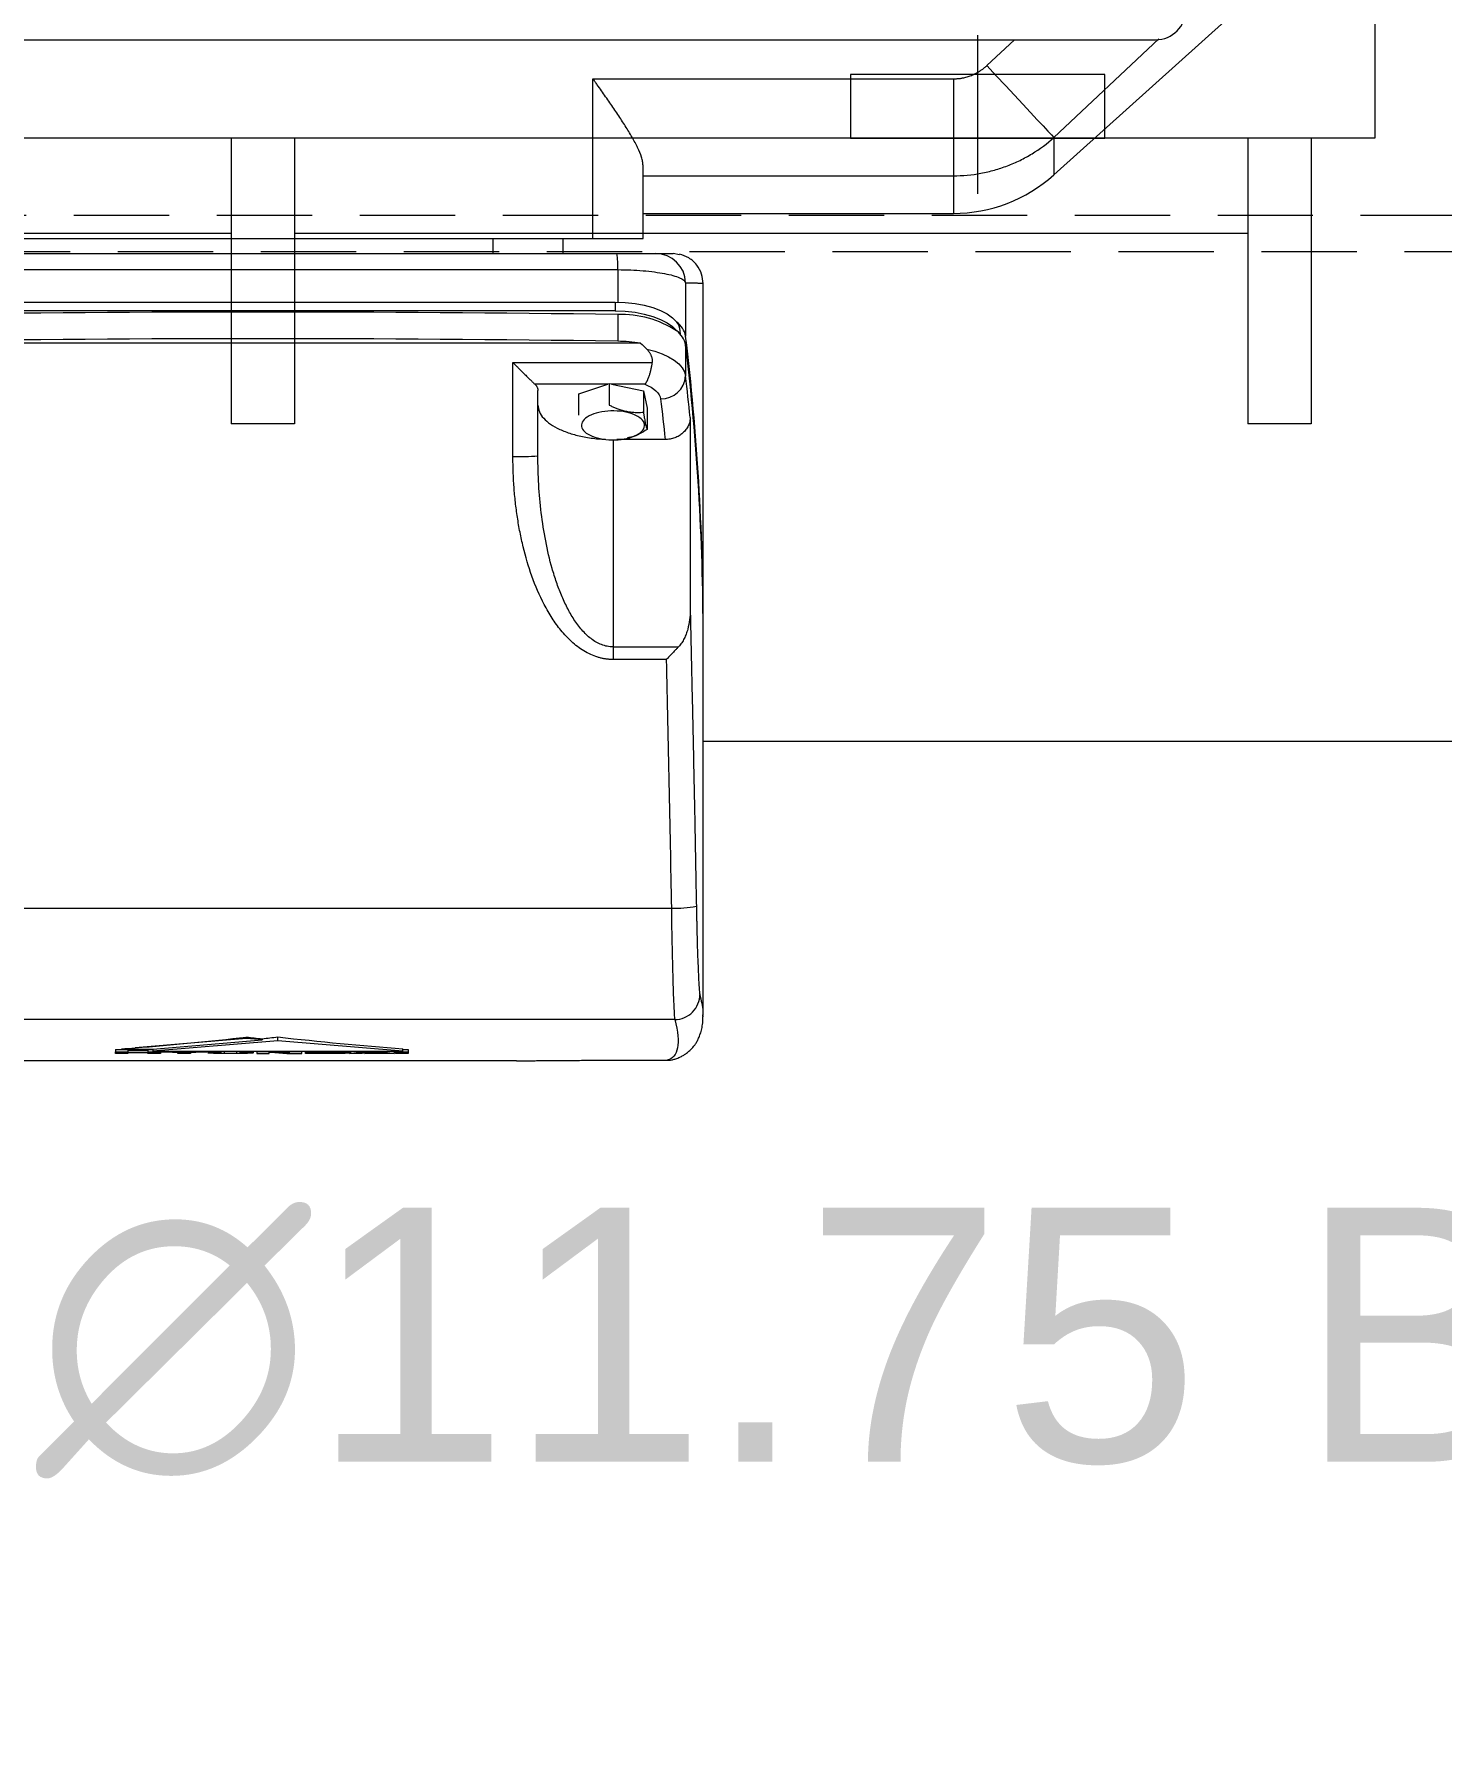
# Model space of a CAD drawing. Header units: inches. Extents: x -48 to 250, y -21 to 207.
# Drawn here: x 27.81 to 38.88, y 99.67 to 113.17 of the extents above; entities that cross this region are included whole.
import ezdxf

# ---------------------------------------------------------------- set-up
doc = ezdxf.new("R2010")
doc.units = ezdxf.units.IN
doc.header["$MEASUREMENT"] = 0
doc.linetypes.add('CENTER', pattern=[2, 1.25, -0.25, 0.25, -0.25])
doc.linetypes.add('HIDDEN', pattern=[0.375, 0.25, -0.125])
doc.layers.get('Defpoints').update_dxf_attribs({"lineweight": 5})
for name, color, linetype, lineweight in [('CL', 1, 'CENTER', 5), ('HID2', 3, 'HIDDEN', 5), ('TEXT', 104, 'Continuous', 5)]:
    doc.layers.add(name, color=color, linetype=linetype, lineweight=lineweight)
doc.styles.get("Standard").update_dxf_attribs({"font": 'arial.ttf'})
doc.dimstyles.new('STANDARD 2 PLCS$3', dxfattribs={"dimtxt": 1, "dimasz": 0.5, "dimexe": 0.18, "dimexo": 0.0625, "dimgap": 0.09, "dimtad": 0, "dimtih": 1, "dimtoh": 1, "dimzin": 4, "dimdsep": 46, "dimtxsty": 'Standard', "dimcen": 0.09, "dimaunit": 1, "dimadec": 0, "dimazin": 1, "dimtfac": 1, "dimtofl": 0, "dimtmove": 1, "dimatfit": 3, "dimfxl": 1, "dimtolj": 1, "dimtzin": 4, "dimarcsym": 0})

# ---------------------------------------------------------------- blocks, each defined once
blk = doc.blocks.new('HHI 365TS TOP VIEW')
at = {"color": 7, "linetype": 'Continuous', "lineweight": 5}
for p, q in [((-9.511, -9.539), (-7.903, -8.091)), ((-22.646, -8.475), (-8.709, -8.475)), ((-10.038, -8.678), (-9.82, -8.475)), ((-8.685, -8.469), (-9.511, -9.245)), ((-10.038, -8.678), (-9.964, -8.758)), ((-9.964, -8.758), (-9.892, -8.836)), ((-13.138, -8.783), (-10.302, -8.783)), ((-13.138, -10.039), (-13.138, -8.783)), ((-10.302, -8.783), (-10.302, -9.546)), ((-9.892, -8.836), (-9.822, -8.911)), ((-9.822, -8.911), (-9.756, -8.982)), ((-9.756, -8.982), (-9.696, -9.047)), ((-9.696, -9.047), (-9.642, -9.105)), ((-9.642, -9.105), (-9.596, -9.154)), ((-9.596, -9.154), (-9.558, -9.195)), ((-9.558, -9.195), (-9.53, -9.225)), ((-9.53, -9.225), (-9.511, -9.245)), ((-9.511, -9.245), (-9.511, -9.539)), ((-12.744, -10.039), (-12.744, -9.465)), ((-12.744, -9.546), (-10.302, -9.546)), ((-10.302, -9.546), (-10.302, -9.843)), ((-12.744, -9.843), (-10.302, -9.843)), ((-18.335, -10.039), (-13.138, -10.039)), ((-13.925, -10.039), (-13.925, -10.157)), ((-13.374, -10.039), (-13.374, -10.157)), ((-13.138, -10.039), (-12.744, -10.039)), ((-12.458, -10.168), (-12.508, -10.157)), ((-12.942, -10.285), (-12.942, -10.54)), ((-12.409, -10.388), (-12.409, -10.808)), ((-12.272, -10.393), (-12.272, -10.394)), ((-12.272, -13.102), (-12.272, -10.394)), ((-18.51, -10.54), (-12.963, -10.54)), ((-12.963, -10.61), (-18.51, -10.61)), ((-12.963, -10.54), (-12.963, -10.61)), ((-12.963, -10.54), (-12.884, -10.543)), ((-12.963, -10.61), (-12.884, -10.613)), ((-12.942, -10.639), (-12.942, -10.849)), ((-12.884, -10.543), (-12.807, -10.551)), ((-12.884, -10.613), (-12.807, -10.621)), ((-12.807, -10.551), (-12.734, -10.565)), ((-12.807, -10.621), (-12.734, -10.635)), ((-12.734, -10.565), (-12.666, -10.583)), ((-12.734, -10.635), (-12.666, -10.653)), ((-12.666, -10.583), (-12.606, -10.607)), ((-12.666, -10.653), (-12.606, -10.677)), ((-12.606, -10.607), (-12.554, -10.634)), ((-12.554, -10.634), (-12.511, -10.664)), ((-12.606, -10.677), (-12.554, -10.704)), ((-12.554, -10.704), (-12.511, -10.734)), ((-12.511, -10.664), (-12.479, -10.698)), ((-12.511, -10.734), (-12.479, -10.768)), ((-12.449, -10.797), (-12.451, -10.767)), ((-12.451, -10.794), (-12.451, -10.767)), ((-12.764, -10.865), (-18.709, -10.865)), ((-12.715, -10.91), (-12.652, -10.926)), ((-12.652, -10.926), (-12.594, -10.947)), ((-12.409, -10.878), (-12.409, -11.123)), ((-13.768, -11.017), (-12.673, -11.017)), ((-13.768, -11.756), (-13.768, -11.017)), ((-12.594, -10.947), (-12.543, -10.971)), ((-12.543, -10.971), (-12.499, -10.997)), ((-12.499, -10.997), (-12.463, -11.026)), ((-12.463, -11.026), (-12.436, -11.057)), ((-12.436, -11.057), (-12.418, -11.09)), ((-13.021, -11.188), (-13.595, -11.188)), ((-13.25, -11.263), (-13.021, -11.188)), ((-13.01, -11.184), (-13.021, -11.188)), ((-13.01, -11.184), (-13.01, -11.352)), ((-12.992, -11.188), (-13.01, -11.184)), ((-12.73, -11.188), (-12.992, -11.188)), ((-12.992, -11.188), (-12.741, -11.24)), ((-12.418, -11.09), (-12.409, -11.123)), ((-13.25, -11.431), (-13.25, -11.263)), ((-12.741, -11.24), (-12.741, -11.408)), ((-12.741, -11.24), (-12.711, -11.375)), ((-12.711, -11.375), (-12.711, -11.543)), ((-12.373, -11.448), (-12.373, -12.966)), ((-13.094, -11.613), (-13.089, -11.614)), ((-12.98, -11.623), (-12.98, -13.255)), ((-12.57, -11.623), (-12.951, -11.623)), ((-12.872, -11.614), (-12.865, -11.612)), ((-12.272, -13.102), (-12.272, -13.1)), ((-12.272, -13.172), (-12.272, -13.102)), ((-12.272, -16.158), (-12.272, -13.172)), ((-12.98, -13.255), (-12.98, -13.355)), ((-12.98, -13.255), (-12.465, -13.255)), ((-12.561, -13.355), (-12.98, -13.355)), ((-18.951, -15.312), (-12.521, -15.312)), ((-12.494, -16.189), (-18.978, -16.189)), ((-12.275, -16.158), (-12.275, -16.164)), ((-15.864, -16.339), (-15.864, -16.326)), ((-15.618, -16.356), (-15.618, -16.326)), ((-16.896, -16.425), (-16.797, -16.425)), ((-16.896, -16.425), (-16.896, -16.442)), ((-16.896, -16.442), (-16.797, -16.442)), ((-16.896, -16.456), (-16.896, -16.442)), ((-16.797, -16.456), (-16.896, -16.456)), ((-16.848, -16.421), (-16.602, -16.421)), ((-16.797, -16.425), (-16.797, -16.442)), ((-16.797, -16.43), (-16.64, -16.43)), ((-16.797, -16.442), (-16.797, -16.447)), ((-16.797, -16.447), (-16.64, -16.447)), ((-16.64, -16.45), (-16.797, -16.45)), ((-16.797, -16.45), (-16.797, -16.456)), ((-15.864, -16.339), (-16.74, -16.412)), ((-16.64, -16.425), (-16.602, -16.425)), ((-16.64, -16.425), (-16.64, -16.442)), ((-16.64, -16.447), (-16.64, -16.442)), ((-16.64, -16.442), (-16.541, -16.442)), ((-16.64, -16.456), (-16.64, -16.45)), ((-16.541, -16.456), (-16.64, -16.456)), ((-16.602, -16.421), (-15.741, -16.349)), ((-15.618, -16.356), (-16.602, -16.437)), ((-16.602, -16.421), (-16.602, -16.437)), ((-16.602, -16.437), (-14.634, -16.437)), ((-16.541, -16.437), (-16.541, -16.442)), ((-16.541, -16.442), (-16.541, -16.456)), ((-16.532, -16.437), (-16.532, -16.442)), ((-16.404, -16.451), (-16.532, -16.442)), ((-16.532, -16.442), (-16.431, -16.442)), ((-16.431, -16.437), (-16.431, -16.442)), ((-16.431, -16.442), (-16.354, -16.447)), ((-16.404, -16.456), (-16.404, -16.451)), ((-16.305, -16.456), (-16.404, -16.456)), ((-16.354, -16.447), (-16.354, -16.437)), ((-16.354, -16.447), (-16.278, -16.442)), ((-16.177, -16.442), (-16.305, -16.451)), ((-16.305, -16.451), (-16.305, -16.456)), ((-16.278, -16.437), (-16.278, -16.442)), ((-16.278, -16.442), (-16.177, -16.442)), ((-16.177, -16.437), (-16.177, -16.442)), ((-16.167, -16.437), (-16.167, -16.442)), ((-16.167, -16.442), (-16.069, -16.442)), ((-16.167, -16.452), (-16.167, -16.442)), ((-15.882, -16.456), (-16.099, -16.456)), ((-16.069, -16.437), (-16.069, -16.442)), ((-16.069, -16.442), (-16.069, -16.451)), ((-16.04, -16.437), (-16.04, -16.453)), ((-16.04, -16.453), (-15.941, -16.453)), ((-15.941, -16.453), (-15.941, -16.437)), ((-15.912, -16.442), (-15.912, -16.437)), ((-15.912, -16.442), (-15.813, -16.442)), ((-15.912, -16.451), (-15.912, -16.442)), ((-15.741, -16.349), (-15.864, -16.339)), ((-15.813, -16.437), (-15.813, -16.442)), ((-15.813, -16.442), (-15.813, -16.452)), ((-15.784, -16.437), (-15.784, -16.442)), ((-15.784, -16.442), (-15.784, -16.456)), ((-15.666, -16.442), (-15.784, -16.442)), ((-15.784, -16.456), (-15.685, -16.456)), ((-15.741, -16.34), (-15.741, -16.349)), ((-15.685, -16.456), (-15.685, -16.447)), ((-15.674, -16.447), (-15.547, -16.456)), ((-15.666, -16.442), (-15.666, -16.437)), ((-15.538, -16.45), (-15.666, -16.442)), ((-14.634, -16.437), (-15.618, -16.356)), ((-15.547, -16.456), (-15.429, -16.456)), ((-15.538, -16.45), (-15.538, -16.437)), ((-15.528, -16.442), (-15.528, -16.437)), ((-15.429, -16.442), (-15.528, -16.442)), ((-15.528, -16.442), (-15.528, -16.45)), ((-15.429, -16.442), (-15.429, -16.437)), ((-15.429, -16.456), (-15.429, -16.442)), ((-15.4, -16.437), (-15.4, -16.442)), ((-15.4, -16.442), (-15.114, -16.442)), ((-15.4, -16.456), (-15.4, -16.442)), ((-15.114, -16.456), (-15.4, -16.456)), ((-15.301, -16.444), (-15.173, -16.444)), ((-15.301, -16.453), (-15.301, -16.444)), ((-15.173, -16.453), (-15.301, -16.453)), ((-15.173, -16.444), (-15.173, -16.453)), ((-15.144, -16.446), (-15.144, -16.451)), ((-15.114, -16.437), (-15.114, -16.442)), ((-15.055, -16.456), (-14.967, -16.442)), ((-14.953, -16.456), (-15.055, -16.456)), ((-15.045, -16.437), (-15.045, -16.445)), ((-15.045, -16.445), (-15.045, -16.452)), ((-14.967, -16.437), (-14.967, -16.442)), ((-14.967, -16.442), (-14.79, -16.442)), ((-14.888, -16.445), (-14.953, -16.456)), ((-14.932, -16.452), (-14.932, -16.456)), ((-14.932, -16.456), (-14.914, -16.453)), ((-14.701, -16.456), (-14.932, -16.456)), ((-14.914, -16.45), (-14.914, -16.453)), ((-14.914, -16.453), (-14.821, -16.453)), ((-14.869, -16.445), (-14.888, -16.445)), ((-14.821, -16.453), (-14.869, -16.445)), ((-14.79, -16.437), (-14.79, -16.442)), ((-14.79, -16.442), (-14.701, -16.456)), ((-14.703, -16.437), (-14.701, -16.437)), ((-14.701, -16.437), (-14.701, -16.456)), ((-14.691, -16.437), (-14.691, -16.442)), ((-14.691, -16.442), (-14.593, -16.442)), ((-14.691, -16.456), (-14.691, -16.442)), ((-14.593, -16.456), (-14.691, -16.456)), ((-14.634, -16.437), (-14.634, -16.42)), ((-14.634, -16.425), (-14.593, -16.425)), ((-14.593, -16.425), (-14.593, -16.442)), ((-14.593, -16.442), (-14.593, -16.456)), ((-12.98, -16.51), (-12.554, -16.51))]:
    blk.add_line(p, q, dxfattribs=at)
for centre, radius, start, end in [((-8.709, -8.239), 0.236, 270, 0), ((-10.302, -8.661), 1.181, 270, 312), ((-13.666, -10.262), 0.724, 358.2043, 8.3319), ((-12.645, -10.394), 0.236, 1.4162, 89.9666), ((-15.736, -207.463), 196.844, 89.18678, 90.81322), ((-12.913, -11.428), 0.79, 56.7456, 92.1682), ((-12.582, -10.78), 0.132, 5.7008, 38.7879), ((-12.581, -10.84), 0.175, 10.4786, 54.4151), ((-12.581, -10.91), 0.175, 10.4782, 54.4154), ((-15.736, -207.669), 196.84, 89.18677, 90.81323), ((-12.957, -11.986), 1.137, 80.2357, 89.2826), ((-31.521, -13.105), 19.25, 0.0076, 6.8513), ((-31.521, -13.175), 19.25, 0.0076, 6.8513), ((-12.601, -11.11), 0.192, 268.6083, 356.2895), ((-31.709, -13.438), 19.438, 5.8763, 6.8399), ((-13.719, -10.053), 1.704, 268.346, 274.9725), ((-12.488, -14.527), 0.786, 267.5831, 282.0203), ((-12.494, -15.992), 0.197, 270.0283, 0.4103)]:
    blk.add_arc(centre, radius, start, end, dxfattribs=at)
for centre, major_axis, start_param, end_param in [((-16.74, 74.036), (3.74, 90.526), 3.213196, 3.229959), ((-14.988, 74.036), (-3.74, 90.526), 3.053227, 3.05558)]:
    blk.add_ellipse(centre, major_axis=major_axis, ratio=0.576034, start_param=start_param, end_param=end_param, dxfattribs=at)
for points, knots in [([(-10.302, -8.783), (-10.298, -8.783), (-10.29, -8.783), (-10.277, -8.782), (-10.265, -8.781), (-10.253, -8.78), (-10.241, -8.778), (-10.222, -8.774), (-10.194, -8.768), (-10.16, -8.756), (-10.127, -8.741), (-10.099, -8.725), (-10.076, -8.709), (-10.056, -8.695), (-10.044, -8.684), (-10.038, -8.678)], [0, 0, 0, 0, 0.041829, 0.083586, 0.125311, 0.167048, 0.208838, 0.250723, 0.375261, 0.500054, 0.624449, 0.749194, 0.832681, 0.916178, 1, 1, 1, 1]), ([(-12.744, -9.465), (-12.744, -9.455), (-12.745, -9.445), (-12.749, -9.423), (-12.752, -9.411), (-12.763, -9.376), (-12.774, -9.351), (-12.799, -9.298), (-12.814, -9.269), (-12.847, -9.213), (-12.865, -9.184), (-12.893, -9.139), (-12.903, -9.124), (-12.922, -9.094), (-12.933, -9.079), (-12.963, -9.032), (-12.984, -9.002), (-13.027, -8.94), (-13.049, -8.908), (-13.082, -8.861), (-13.093, -8.846), (-13.11, -8.822), (-13.118, -8.81), (-13.127, -8.798), (-13.132, -8.791), (-13.135, -8.787), (-13.138, -8.783)], [0, 0, 0, 0, 0.0625, 0.0625, 0.125, 0.125, 0.25, 0.25, 0.375, 0.375, 0.5, 0.5, 0.5625, 0.5625, 0.625, 0.625, 0.75, 0.75, 0.875, 0.875, 0.9375, 0.9375, 0.96875, 0.984375, 0.984375, 1, 1, 1, 1]), ([(-10.302, -9.546), (-10.229, -9.546), (-10.156, -9.54), (-10.067, -9.523), (-10.049, -9.519), (-10.013, -9.511), (-9.996, -9.506), (-9.944, -9.492), (-9.91, -9.48), (-9.843, -9.455), (-9.81, -9.44), (-9.761, -9.417), (-9.746, -9.408), (-9.714, -9.391), (-9.698, -9.382), (-9.621, -9.335), (-9.564, -9.293), (-9.511, -9.245)], [0, 0, 0, 0, 0.25, 0.25, 0.3125, 0.3125, 0.375, 0.375, 0.5, 0.5, 0.625, 0.625, 0.6875, 0.6875, 0.75, 0.75, 1, 1, 1, 1]), ([(-18.523, -10.157), (-18.463, -10.157), (-18.343, -10.157), (-18.163, -10.157), (-17.983, -10.157), (-17.804, -10.157), (-17.624, -10.157), (-17.444, -10.157), (-17.264, -10.157), (-17.085, -10.157), (-16.905, -10.157), (-16.725, -10.157), (-16.545, -10.157), (-16.365, -10.157), (-16.186, -10.157), (-16.006, -10.157), (-15.826, -10.157), (-15.646, -10.157), (-15.467, -10.157), (-15.287, -10.157), (-15.107, -10.157), (-14.927, -10.157), (-14.747, -10.157), (-14.568, -10.157), (-14.388, -10.157), (-14.208, -10.157), (-14.028, -10.157), (-13.849, -10.157), (-13.669, -10.157), (-13.489, -10.157), (-13.309, -10.157), (-13.13, -10.157), (-13.01, -10.157), (-12.95, -10.157)], [0, 0, 0, 0, 0.03227, 0.064537, 0.096803, 0.129066, 0.161327, 0.193587, 0.225845, 0.258102, 0.290357, 0.322612, 0.354865, 0.387118, 0.419371, 0.451623, 0.483874, 0.516126, 0.548377, 0.580629, 0.612882, 0.645135, 0.677388, 0.709643, 0.741898, 0.774155, 0.806413, 0.838673, 0.870934, 0.903197, 0.935463, 0.96773, 1, 1, 1, 1]), ([(-12.95, -10.157), (-12.946, -10.157), (-12.939, -10.157), (-12.928, -10.157), (-12.917, -10.157), (-12.906, -10.157), (-12.889, -10.157), (-12.867, -10.157), (-12.839, -10.157), (-12.813, -10.157), (-12.778, -10.157), (-12.738, -10.157), (-12.705, -10.157), (-12.684, -10.157), (-12.671, -10.157), (-12.66, -10.157), (-12.653, -10.157), (-12.649, -10.157), (-12.646, -10.157), (-12.645, -10.157), (-12.645, -10.157)], [0, 0, 0, 0, 0.0221276, 0.0442317, 0.0663462, 0.0885051, 0.1107423, 0.169389, 0.2284738, 0.2902187, 0.3526216, 0.4817103, 0.6137842, 0.6796803, 0.7462157, 0.8108249, 0.8758608, 0.9171784, 0.958521, 1, 1, 1, 1]), ([(-12.645, -10.157), (-12.642, -10.157), (-12.635, -10.157), (-12.626, -10.157), (-12.617, -10.157), (-12.608, -10.157), (-12.6, -10.157), (-12.592, -10.157), (-12.585, -10.157), (-12.577, -10.157), (-12.571, -10.157), (-12.564, -10.157), (-12.558, -10.157), (-12.552, -10.157), (-12.547, -10.157), (-12.542, -10.157), (-12.537, -10.157), (-12.533, -10.157), (-12.529, -10.157), (-12.525, -10.157), (-12.522, -10.157), (-12.519, -10.157), (-12.516, -10.157), (-12.514, -10.157), (-12.512, -10.157), (-12.51, -10.157), (-12.509, -10.157), (-12.508, -10.157), (-12.508, -10.157), (-12.508, -10.157), (-12.508, -10.157), (-12.508, -10.157)], [0, 0, 0, 0, 0.034484, 0.068967, 0.103449, 0.137931, 0.172411, 0.206891, 0.24137, 0.275849, 0.310328, 0.344807, 0.379285, 0.413763, 0.448242, 0.48272, 0.517199, 0.551679, 0.586159, 0.62064, 0.655121, 0.689603, 0.724087, 0.758571, 0.793056, 0.827543, 0.862031, 0.896521, 0.931012, 0.965505, 1, 1, 1, 1]), ([(-12.272, -10.393), (-12.274, -10.369), (-12.278, -10.319), (-12.318, -10.246), (-12.381, -10.188), (-12.432, -10.171), (-12.457, -10.163)], [0, 0, 0, 0, 0.2454501, 0.4968965, 0.7500871, 1, 1, 1, 1]), ([(-12.942, -10.285), (-12.874, -10.286), (-12.807, -10.288), (-12.681, -10.299), (-12.623, -10.307), (-12.526, -10.325), (-12.486, -10.337), (-12.429, -10.361), (-12.413, -10.374), (-12.409, -10.388)], [0, 0, 0, 0, 0.25, 0.25, 0.5, 0.5, 0.75, 0.75, 1, 1, 1, 1]), ([(-12.409, -10.388), (-12.4, -10.388), (-12.382, -10.388), (-12.358, -10.389), (-12.341, -10.389), (-12.33, -10.39), (-12.323, -10.39), (-12.317, -10.39), (-12.31, -10.391), (-12.305, -10.391), (-12.301, -10.391), (-12.297, -10.391), (-12.291, -10.391), (-12.285, -10.392), (-12.279, -10.392), (-12.275, -10.393), (-12.272, -10.393), (-12.272, -10.393), (-12.272, -10.393)], [0, 0, 0, 0, 0.102976, 0.211521, 0.325634, 0.365314, 0.405624, 0.446566, 0.48814, 0.530345, 0.559739, 0.585405, 0.645718, 0.715275, 0.794078, 0.882126, 0.979419, 1, 1, 1, 1]), ([(-12.715, -10.91), (-12.713, -10.912), (-12.709, -10.916), (-12.703, -10.923), (-12.698, -10.93), (-12.693, -10.937), (-12.689, -10.944), (-12.685, -10.951), (-12.681, -10.96), (-12.677, -10.97), (-12.674, -10.982), (-12.672, -10.994), (-12.672, -11.006), (-12.673, -11.013), (-12.673, -11.017)], [0, 0, 0, 0, 0.075946, 0.150207, 0.222882, 0.294079, 0.363916, 0.43252, 0.500031, 0.60681, 0.709365, 0.808493, 0.905065, 1, 1, 1, 1]), ([(-13.768, -11.017), (-13.765, -11.02), (-13.759, -11.026), (-13.751, -11.034), (-13.743, -11.041), (-13.736, -11.048), (-13.73, -11.054), (-13.725, -11.06), (-13.713, -11.072), (-13.695, -11.089), (-13.672, -11.112), (-13.65, -11.134), (-13.633, -11.151), (-13.62, -11.163), (-13.611, -11.172), (-13.602, -11.181), (-13.597, -11.185), (-13.595, -11.188)], [0, 0, 0, 0, 0.046134, 0.088808, 0.128022, 0.163776, 0.19607, 0.224905, 0.25028, 0.383484, 0.50032, 0.63148, 0.75014, 0.816854, 0.880661, 0.941667, 1, 1, 1, 1]), ([(-12.673, -11.017), (-12.674, -11.02), (-12.674, -11.026), (-12.676, -11.034), (-12.677, -11.043), (-12.679, -11.051), (-12.681, -11.06), (-12.682, -11.068), (-12.684, -11.076), (-12.686, -11.084), (-12.688, -11.092), (-12.69, -11.099), (-12.692, -11.106), (-12.694, -11.114), (-12.697, -11.121), (-12.699, -11.127), (-12.701, -11.134), (-12.704, -11.14), (-12.706, -11.146), (-12.709, -11.152), (-12.711, -11.157), (-12.714, -11.162), (-12.716, -11.167), (-12.719, -11.172), (-12.722, -11.176), (-12.724, -11.18), (-12.727, -11.184), (-12.729, -11.186), (-12.73, -11.188)], [0, 0, 0, 0, 0.040475, 0.080783, 0.120926, 0.160907, 0.200729, 0.240395, 0.279904, 0.31926, 0.358461, 0.397508, 0.436402, 0.47514, 0.513722, 0.552147, 0.590412, 0.628515, 0.666454, 0.704226, 0.741828, 0.779257, 0.816509, 0.853582, 0.890471, 0.927172, 0.963683, 1, 1, 1, 1]), ([(-13.595, -11.188), (-13.594, -11.189), (-13.591, -11.191), (-13.588, -11.195), (-13.584, -11.199), (-13.582, -11.203), (-13.579, -11.207), (-13.576, -11.213), (-13.573, -11.22), (-13.571, -11.228), (-13.571, -11.234), (-13.571, -11.237)], [0, 0, 0, 0, 0.082554, 0.16516, 0.247939, 0.331012, 0.414498, 0.498514, 0.665379, 0.832242, 1, 1, 1, 1]), ([(-13.571, -11.351), (-13.569, -11.369), (-13.564, -11.404), (-13.529, -11.456), (-13.475, -11.503), (-13.401, -11.544), (-13.311, -11.578), (-13.208, -11.603), (-13.116, -11.617), (-13.059, -11.619), (-13.04, -11.62)], [0, 0, 0, 0, 0.133657, 0.267314, 0.40097, 0.534627, 0.668284, 0.801941, 0.935598, 1, 1, 1, 1]), ([(-12.754, -11.558), (-12.767, -11.572), (-12.787, -11.584), (-12.834, -11.605), (-12.862, -11.613), (-12.923, -11.623), (-12.955, -11.626), (-13.02, -11.625), (-13.052, -11.622), (-13.112, -11.609), (-13.139, -11.6), (-13.183, -11.579), (-13.201, -11.566), (-13.224, -11.538), (-13.229, -11.523), (-13.227, -11.493), (-13.22, -11.478), (-13.193, -11.451), (-13.174, -11.439), (-13.127, -11.418), (-13.099, -11.41), (-13.038, -11.399), (-13.005, -11.397), (-12.94, -11.398), (-12.908, -11.401), (-12.849, -11.413), (-12.822, -11.422), (-12.777, -11.444), (-12.76, -11.457), (-12.737, -11.485), (-12.731, -11.5), (-12.733, -11.53), (-12.741, -11.545), (-12.754, -11.558)], [0, 0, 0, 0, 0.0625, 0.0625, 0.125, 0.125, 0.1875, 0.1875, 0.25, 0.25, 0.3125, 0.3125, 0.375, 0.375, 0.4375, 0.4375, 0.5, 0.5, 0.5625, 0.5625, 0.625, 0.625, 0.6875, 0.6875, 0.75, 0.75, 0.8125, 0.8125, 0.875, 0.875, 0.9375, 0.9375, 1, 1, 1, 1]), ([(-13.01, -11.352), (-13.005, -11.354), (-12.996, -11.358), (-12.983, -11.365), (-12.969, -11.37), (-12.956, -11.376), (-12.936, -11.383), (-12.909, -11.392), (-12.875, -11.401), (-12.841, -11.406), (-12.811, -11.409), (-12.785, -11.409), (-12.763, -11.409), (-12.748, -11.408), (-12.741, -11.408)], [0, 0, 0, 0, 0.052814, 0.104281, 0.154429, 0.203288, 0.250888, 0.377157, 0.500152, 0.623874, 0.751084, 0.830471, 0.913399, 1, 1, 1, 1]), ([(-12.741, -11.408), (-12.74, -11.411), (-12.739, -11.418), (-12.738, -11.428), (-12.736, -11.438), (-12.735, -11.447), (-12.732, -11.461), (-12.729, -11.478), (-12.726, -11.496), (-12.722, -11.512), (-12.719, -11.523), (-12.716, -11.531), (-12.713, -11.538), (-12.712, -11.541), (-12.711, -11.543)], [0, 0, 0, 0, 0.0526884, 0.1040362, 0.1540703, 0.2028197, 0.250316, 0.3772841, 0.5009457, 0.6239048, 0.7503101, 0.8299356, 0.9131211, 1, 1, 1, 1]), ([(-12.373, -11.448), (-12.373, -11.459), (-12.374, -11.471), (-12.378, -11.487), (-12.38, -11.493), (-12.383, -11.504), (-12.385, -11.509), (-12.393, -11.525), (-12.399, -11.535), (-12.413, -11.554), (-12.422, -11.563), (-12.44, -11.579), (-12.45, -11.587), (-12.471, -11.599), (-12.483, -11.605), (-12.506, -11.614), (-12.519, -11.617), (-12.544, -11.621), (-12.557, -11.623), (-12.57, -11.623)], [0, 0, 0, 0, 0.125, 0.125, 0.1875, 0.1875, 0.25, 0.25, 0.375, 0.375, 0.5, 0.5, 0.625, 0.625, 0.75, 0.75, 0.875, 0.875, 1, 1, 1, 1]), ([(-12.711, -11.543), (-12.751, -11.568), (-12.802, -11.601), (-12.854, -11.607), (-12.865, -11.608)], [0, 0, 0, 0, 0.776692, 1, 1, 1, 1]), ([(-12.98, -13.355), (-12.984, -13.355), (-12.992, -13.355), (-13.004, -13.354), (-13.016, -13.353), (-13.028, -13.352), (-13.04, -13.35), (-13.052, -13.348), (-13.064, -13.346), (-13.076, -13.343), (-13.088, -13.34), (-13.115, -13.332), (-13.157, -13.316), (-13.21, -13.287), (-13.261, -13.253), (-13.307, -13.214), (-13.35, -13.171), (-13.403, -13.111), (-13.462, -13.028), (-13.543, -12.888), (-13.623, -12.701), (-13.679, -12.508), (-13.713, -12.352), (-13.733, -12.235), (-13.749, -12.116), (-13.758, -12.016), (-13.763, -11.936), (-13.766, -11.876), (-13.767, -11.816), (-13.768, -11.776), (-13.768, -11.756)], [0, 0, 0, 0, 0.006236, 0.012471, 0.018711, 0.02496, 0.031225, 0.037512, 0.043826, 0.050173, 0.056558, 0.062987, 0.093831, 0.125961, 0.156703, 0.188948, 0.219643, 0.251758, 0.312246, 0.37736, 0.50307, 0.627684, 0.688774, 0.751425, 0.81287, 0.875288, 0.90631, 0.93743, 0.968656, 1, 1, 1, 1]), ([(-12.98, -13.255), (-12.996, -13.255), (-13.011, -13.253), (-13.041, -13.248), (-13.056, -13.243), (-13.084, -13.232), (-13.099, -13.225), (-13.126, -13.21), (-13.14, -13.2), (-13.179, -13.171), (-13.203, -13.147), (-13.248, -13.096), (-13.268, -13.068), (-13.307, -13.009), (-13.324, -12.978), (-13.357, -12.915), (-13.372, -12.881), (-13.4, -12.814), (-13.413, -12.78), (-13.437, -12.71), (-13.449, -12.674), (-13.479, -12.567), (-13.496, -12.494), (-13.524, -12.348), (-13.536, -12.275), (-13.553, -12.126), (-13.56, -12.052), (-13.569, -11.902), (-13.571, -11.826), (-13.571, -11.75)], [0, 0, 0, 0, 0.03125, 0.03125, 0.0625, 0.0625, 0.09375, 0.09375, 0.125, 0.125, 0.1875, 0.1875, 0.25, 0.25, 0.3125, 0.3125, 0.375, 0.375, 0.4375, 0.4375, 0.5, 0.5, 0.625, 0.625, 0.75, 0.75, 0.875, 0.875, 1, 1, 1, 1]), ([(-12.373, -12.966), (-12.373, -12.991), (-12.374, -13.017), (-12.381, -13.067), (-12.386, -13.092), (-12.396, -13.129), (-12.4, -13.142), (-12.409, -13.166), (-12.414, -13.178), (-12.426, -13.201), (-12.432, -13.212), (-12.447, -13.234), (-12.455, -13.245), (-12.465, -13.255)], [0, 0, 0, 0, 0.25, 0.25, 0.5, 0.5, 0.625, 0.625, 0.75, 0.75, 0.875, 0.875, 1, 1, 1, 1]), ([(-12.373, -12.966), (-12.371, -13.031), (-12.368, -13.16), (-12.364, -13.354), (-12.36, -13.549), (-12.355, -13.743), (-12.351, -13.937), (-12.347, -14.131), (-12.343, -14.325), (-12.339, -14.519), (-12.335, -14.714), (-12.332, -14.908), (-12.328, -15.102), (-12.326, -15.231), (-12.324, -15.295)], [0, 0, 0, 0, 0.083362, 0.1667175, 0.2500669, 0.3334106, 0.4167489, 0.5000823, 0.5834112, 0.6667358, 0.7500566, 0.833374, 0.9166883, 1, 1, 1, 1]), ([(-12.465, -13.255), (-12.467, -13.257), (-12.472, -13.263), (-12.48, -13.271), (-12.488, -13.28), (-12.499, -13.291), (-12.512, -13.304), (-12.525, -13.317), (-12.537, -13.33), (-12.549, -13.342), (-12.557, -13.351), (-12.561, -13.355)], [0, 0, 0, 0, 0.0768208, 0.1601844, 0.2499828, 0.3547442, 0.4988845, 0.6463098, 0.7491238, 0.8820588, 1, 1, 1, 1]), ([(-12.521, -15.312), (-12.52, -15.368), (-12.52, -15.423), (-12.518, -15.504), (-12.518, -15.531), (-12.517, -15.583), (-12.516, -15.61), (-12.514, -15.686), (-12.513, -15.735), (-12.511, -15.804), (-12.511, -15.826), (-12.509, -15.869), (-12.509, -15.89), (-12.507, -15.95), (-12.506, -15.986), (-12.504, -16.034), (-12.503, -16.049), (-12.502, -16.078), (-12.501, -16.091), (-12.5, -16.126), (-12.499, -16.146), (-12.497, -16.167), (-12.496, -16.173), (-12.495, -16.183), (-12.495, -16.187), (-12.494, -16.189)], [0, 0, 0, 0, 0.125, 0.125, 0.1875, 0.1875, 0.25, 0.25, 0.375, 0.375, 0.4375, 0.4375, 0.5, 0.5, 0.625, 0.625, 0.6875, 0.6875, 0.75, 0.75, 0.875, 0.875, 0.9375, 0.9375, 1, 1, 1, 1]), ([(-12.324, -15.295), (-12.324, -15.301), (-12.324, -15.312), (-12.324, -15.329), (-12.324, -15.345), (-12.323, -15.361), (-12.323, -15.378), (-12.323, -15.394), (-12.322, -15.41), (-12.321, -15.443), (-12.32, -15.49), (-12.319, -15.552), (-12.317, -15.611), (-12.315, -15.686), (-12.311, -15.772), (-12.308, -15.844), (-12.306, -15.892), (-12.304, -15.923), (-12.302, -15.948), (-12.301, -15.965), (-12.3, -15.976), (-12.299, -15.982), (-12.298, -15.987), (-12.298, -15.99), (-12.298, -15.991)], [0, 0, 0, 0, 0.015643, 0.031265, 0.046873, 0.062475, 0.078078, 0.093691, 0.109322, 0.124976, 0.187502, 0.25007, 0.312441, 0.374856, 0.499948, 0.624499, 0.68712, 0.7498, 0.812074, 0.874394, 0.905822, 0.937191, 0.968563, 1, 1, 1, 1]), ([(-12.298, -15.991), (-12.286, -16.038), (-12.271, -16.104), (-12.274, -16.147), (-12.275, -16.158)], [0, 0, 0, 0, 0.731912, 1, 1, 1, 1]), ([(-12.494, -16.5), (-12.489, -16.498), (-12.473, -16.494), (-12.449, -16.483), (-12.424, -16.47), (-12.404, -16.456), (-12.389, -16.444), (-12.377, -16.435), (-12.368, -16.425), (-12.357, -16.414), (-12.346, -16.401), (-12.333, -16.384), (-12.319, -16.362), (-12.305, -16.334), (-12.292, -16.301), (-12.281, -16.261), (-12.273, -16.214), (-12.272, -16.18), (-12.272, -16.162)], [0, 0, 0, 0, 0.041287, 0.11709, 0.183719, 0.24117, 0.279868, 0.312894, 0.340249, 0.365542, 0.404405, 0.454816, 0.516778, 0.590295, 0.675371, 0.772009, 0.880215, 1, 1, 1, 1]), ([(-16.099, -16.456), (-16.108, -16.456), (-16.117, -16.456), (-16.133, -16.455), (-16.141, -16.455), (-16.154, -16.454), (-16.159, -16.454), (-16.166, -16.453), (-16.167, -16.453), (-16.167, -16.452)], [0, 0, 0, 0, 0.25, 0.25, 0.5, 0.5, 0.75, 0.75, 1, 1, 1, 1]), ([(-16.069, -16.451), (-16.069, -16.452), (-16.069, -16.452), (-16.069, -16.452), (-16.068, -16.452), (-16.067, -16.452), (-16.064, -16.452), (-16.061, -16.452), (-16.056, -16.453), (-16.051, -16.453), (-16.045, -16.453), (-16.041, -16.453), (-16.04, -16.453)], [0, 0, 0, 0, 0.060238, 0.119992, 0.179803, 0.240207, 0.36994, 0.500129, 0.629863, 0.760052, 0.879915, 1, 1, 1, 1]), ([(-15.941, -16.453), (-15.94, -16.453), (-15.938, -16.453), (-15.936, -16.453), (-15.933, -16.453), (-15.929, -16.453), (-15.925, -16.453), (-15.92, -16.452), (-15.916, -16.452), (-15.914, -16.452), (-15.912, -16.452), (-15.912, -16.452), (-15.912, -16.451)], [0, 0, 0, 0, 0.060238, 0.119992, 0.179803, 0.240207, 0.36994, 0.500129, 0.629863, 0.760052, 0.879915, 1, 1, 1, 1]), ([(-15.813, -16.452), (-15.813, -16.453), (-15.815, -16.453), (-15.822, -16.454), (-15.827, -16.454), (-15.84, -16.455), (-15.847, -16.455), (-15.864, -16.456), (-15.873, -16.456), (-15.882, -16.456)], [0, 0, 0, 0, 0.25, 0.25, 0.5, 0.5, 0.75, 0.75, 1, 1, 1, 1]), ([(-15.685, -16.447), (-15.685, -16.447), (-15.685, -16.447), (-15.685, -16.447), (-15.684, -16.447), (-15.681, -16.447), (-15.678, -16.447), (-15.676, -16.447), (-15.675, -16.447), (-15.674, -16.447)], [0, 0, 0, 0, 0.083946, 0.166681, 0.252002, 0.500206, 0.74841, 0.87344, 1, 1, 1, 1]), ([(-15.528, -16.45), (-15.528, -16.45), (-15.528, -16.45), (-15.528, -16.45), (-15.529, -16.45), (-15.532, -16.45), (-15.535, -16.45), (-15.537, -16.45), (-15.538, -16.45), (-15.538, -16.45)], [0, 0, 0, 0, 0.083946, 0.166681, 0.252002, 0.500206, 0.74841, 0.87344, 1, 1, 1, 1]), ([(-15.173, -16.444), (-15.172, -16.444), (-15.171, -16.444), (-15.168, -16.444), (-15.165, -16.444), (-15.161, -16.445), (-15.157, -16.445), (-15.152, -16.445), (-15.149, -16.445), (-15.146, -16.445), (-15.144, -16.446), (-15.144, -16.446), (-15.144, -16.446)], [0, 0, 0, 0, 0.060238, 0.119992, 0.179803, 0.240207, 0.36994, 0.500129, 0.629863, 0.760052, 0.879915, 1, 1, 1, 1]), ([(-15.144, -16.451), (-15.144, -16.452), (-15.144, -16.452), (-15.144, -16.452), (-15.145, -16.452), (-15.146, -16.452), (-15.149, -16.452), (-15.152, -16.452), (-15.157, -16.453), (-15.162, -16.453), (-15.168, -16.453), (-15.172, -16.453), (-15.173, -16.453)], [0, 0, 0, 0, 0.060238, 0.119992, 0.179803, 0.240207, 0.36994, 0.500129, 0.629863, 0.760052, 0.879915, 1, 1, 1, 1]), ([(-15.114, -16.442), (-15.105, -16.442), (-15.096, -16.442), (-15.08, -16.442), (-15.072, -16.442), (-15.059, -16.443), (-15.054, -16.443), (-15.047, -16.444), (-15.045, -16.444), (-15.045, -16.445)], [0, 0, 0, 0, 0.25, 0.25, 0.5, 0.5, 0.75, 0.75, 1, 1, 1, 1]), ([(-15.045, -16.452), (-15.045, -16.453), (-15.047, -16.453), (-15.054, -16.454), (-15.059, -16.454), (-15.072, -16.455), (-15.08, -16.455), (-15.096, -16.456), (-15.105, -16.456), (-15.114, -16.456)], [0, 0, 0, 0, 0.25, 0.25, 0.5, 0.5, 0.75, 0.75, 1, 1, 1, 1]), ([(-13.739, -16.514), (-14.405, -16.515), (-15.071, -16.515), (-16.402, -16.515), (-17.068, -16.515), (-17.733, -16.514)], [0, 0, 0, 0, 0.5, 0.5, 1, 1, 1, 1]), ([(-13.739, -16.514), (-13.738, -16.514), (-13.734, -16.514), (-13.729, -16.514), (-13.724, -16.514), (-13.718, -16.514), (-13.712, -16.514), (-13.705, -16.514), (-13.692, -16.514), (-13.671, -16.514), (-13.64, -16.513), (-13.604, -16.513), (-13.55, -16.512), (-13.473, -16.512), (-13.383, -16.511), (-13.305, -16.511), (-13.243, -16.51), (-13.18, -16.51), (-13.125, -16.51), (-13.081, -16.51), (-13.047, -16.51), (-13.014, -16.51), (-12.992, -16.51), (-12.98, -16.51)], [0, 0, 0, 0, 0.018026, 0.036007, 0.05395, 0.071861, 0.089749, 0.10762, 0.125482, 0.187991, 0.250069, 0.313006, 0.375419, 0.500013, 0.625228, 0.687824, 0.74996, 0.812681, 0.875097, 0.906398, 0.937601, 0.968778, 1, 1, 1, 1]), ([(-12.554, -16.51), (-12.542, -16.509), (-12.522, -16.509), (-12.502, -16.503), (-12.494, -16.5)], [0, 0, 0, 0, 0.5891604, 1, 1, 1, 1])]:
    blk.add_open_spline(points, degree=3, knots=knots, dxfattribs=at)
for points in [[(-18.53, -10.285), (-16.668, -10.285), (-14.804, -10.285), (-12.942, -10.285)], [(-12.764, -10.865), (-12.746, -10.879), (-12.73, -10.894), (-12.715, -10.91)], [(-12.73, -11.188), (-12.656, -11.216), (-12.611, -11.258), (-12.606, -11.303)], [(-13.571, -11.75), (-13.571, -11.568), (-13.571, -11.419), (-13.571, -11.237)], [(-12.606, -11.303), (-12.592, -11.414), (-12.581, -11.511), (-12.57, -11.623)], [(-12.561, -13.355), (-12.546, -14.007), (-12.533, -14.659), (-12.521, -15.312)], [(-12.494, -16.189), (-12.445, -16.379), (-12.467, -16.486), (-12.554, -16.51)], [(-15.741, -16.34), (-15.7, -16.335), (-15.659, -16.331), (-15.618, -16.326)], [(-15.618, -16.326), (-15.29, -16.363), (-14.962, -16.394), (-14.634, -16.42)], [(-16.848, -16.42), (-16.812, -16.417), (-16.776, -16.415), (-16.74, -16.412)]]:
    blk.add_open_spline(points, degree=3, dxfattribs=at)
blk = doc.blocks.new('*D86')
at = {"layer": 'Defpoints', "color": 0, "linetype": 'Continuous', "ltscale": 3, "transparency": 16777216}
for p in [(61.328, 126.286), (54.237, 116.917)]:
    blk.add_point(p, dxfattribs=at)
at = {"layer": 'TEXT', "color": 0, "linetype": 'Continuous', "lineweight": -2, "ltscale": 3, "transparency": 16777216}
for p, q in [((57.782, 121.512), (57.782, 121.692)), ((57.692, 121.602), (57.872, 121.602)), ((43.603, 102.866), (53.935, 116.518)), ((43.103, 102.866), (43.603, 102.866))]:
    blk.add_line(p, q, dxfattribs=at)
at = {"layer": 'TEXT', "color": 0, "linetype": 'Continuous', "ltscale": 3, "transparency": 16777216}
blk.add_solid([(53.869, 116.569), (54.002, 116.468), (54.237, 116.917)], dxfattribs=at)
at = {"layer": 'TEXT', "color": 0, "linetype": 'Continuous', "lineweight": 5, "ltscale": 3, "transparency": 16777216, "insert": (35.504, 102.866), "char_height": 2, "attachment_point": 5}
blk.add_mtext('\\A1;∅11.75 B.C.', dxfattribs=at)
blk = doc.blocks.new('*D87')
at = {"layer": 'Defpoints', "color": 0, "linetype": 'Continuous', "ltscale": 3, "transparency": 16777216}
for p in [(55.745, 116.484), (55.324, 115.863)]:
    blk.add_point(p, dxfattribs=at)
at = {"layer": 'TEXT', "color": 0, "linetype": 'Continuous', "lineweight": -2, "ltscale": 3, "transparency": 16777216}
for p, q in [((55.534, 116.084), (55.534, 116.264)), ((55.444, 116.174), (55.624, 116.174)), ((43.455, 98.361), (55.043, 115.45)), ((42.955, 98.361), (43.455, 98.361))]:
    blk.add_line(p, q, dxfattribs=at)
at = {"layer": 'TEXT', "color": 0, "linetype": 'Continuous', "ltscale": 3, "transparency": 16777216}
blk.add_solid([(54.974, 115.496), (55.112, 115.403), (55.324, 115.863)], dxfattribs=at)
at = {"layer": 'TEXT', "color": 0, "linetype": 'Continuous', "lineweight": 5, "ltscale": 3, "transparency": 16777216, "insert": (28.88, 98.361), "char_height": 2, "attachment_point": 5}
blk.add_mtext('\\A1;3/4-10 UNC HOLE, 8X', dxfattribs=at)

msp = doc.modelspace()

# ---------------------------------------------------------------- linework, layer by layer
at = {"lineweight": 5}
for p, q in [((38.356, 116.852), (38.356, 112.352)), ((37.356, 112.352), (37.356, 110.102)), ((37.856, 112.352), (37.856, 110.102)), ((37.856, 110.102), (37.356, 110.102))]:
    msp.add_line(p, q, dxfattribs=at)
at = {"color": 7, "lineweight": 5}
for p, q in [((38.356, 112.352), (20.856, 112.352)), ((29.356, 112.352), (29.356, 110.102)), ((29.856, 112.352), (29.856, 110.102)), ((29.356, 111.602), (21.856, 111.602)), ((37.356, 111.602), (29.856, 111.602)), ((29.856, 110.102), (29.356, 110.102)), ((62.599, 107.602), (33.071, 107.602))]:
    msp.add_line(p, q, dxfattribs=at)
at = {"lineweight": 5}
msp.add_lwpolyline([(36.231, 112.852), (34.231, 112.852), (34.231, 112.352), (36.231, 112.352)], close=True, dxfattribs=at)
at = {"layer": 'CL', "color": 5, "lineweight": 5}
msp.add_line((35.231, 113.163), (35.231, 111.804), dxfattribs=at)
at = {"layer": 'HID2', "color": 7, "lineweight": 5, "ltscale": 3}
for p, q in [((58.12, 111.742), (12.432, 111.742)), ((58.465, 111.457), (12.432, 111.457))]:
    msp.add_line(p, q, dxfattribs=at)

# ---------------------------------------------------------------- block references
at = {"color": 7, "lineweight": 5}
msp.add_blockref('HHI 365TS TOP VIEW', (45.342, 121.602), dxfattribs=at)

# ---------------------------------------------------------------- dimensions: what is measured, and where the dimension line sits
at = {"layer": 'TEXT', "color": 7, "linetype": 'Continuous', "lineweight": 5, "ltscale": 3}
for p1, p2, text, picture, middle in [((61.328, 126.286), (54.237, 116.917), '<> B.C.', '*D86', (43.603, 102.866)), ((55.745, 116.484), (55.324, 115.863), '3/4-10 UNC HOLE, 8X', '*D87', (43.455, 98.361))]:
    dim = msp.add_diameter_dim_2p(p1=p1, p2=p2, text=text, dimstyle='STANDARD 2 PLCS$3', override={"dimtxt": 2}, dxfattribs=at)
    dim.commit()
    dim.dimension.update_dxf_attribs({"geometry": picture, "text_midpoint": middle, "dimtype": 163})

doc.saveas('drawing.dxf')
